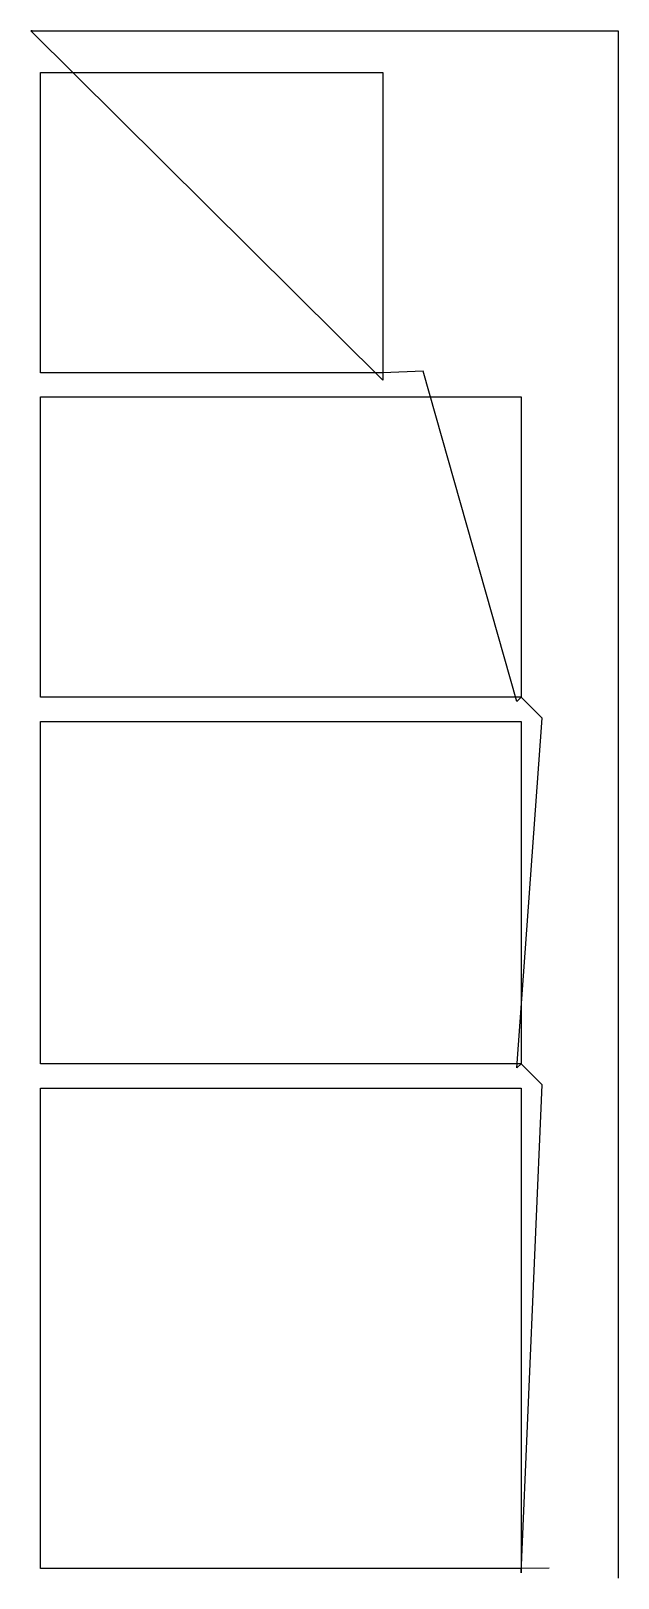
# Model space of a CAD drawing. Header units: metres. Extents: x 0 to 489, y 0 to 1288.
import ezdxf

# ---------------------------------------------------------------- set-up
doc = ezdxf.new("R2010")
doc.units = ezdxf.units.M

msp = doc.modelspace()

# ---------------------------------------------------------------- linework, layer by layer
at = {"layer": 'TOOL_0'}
for p, q in [((292.861, 997.467), (0, 1288.189)), ((0, 1288.189), (1, 1288.189)), ((1, 1288.189), (0, 1288.189)), ((0, 1288.189), (1, 1288.189)), ((1, 1288.189), (488.801, 1288.189)), ((488.801, 1288.189), (488.801, 0.998)), ((8, 1003.556), (8, 1253.556)), ((8, 1253.556), (293, 1253.556)), ((293, 1253.556), (293, 1003.556)), ((326.59, 1004.869), (293, 1003.556)), ((404.464, 729.994), (326.59, 1004.869)), ((293, 1003.556), (8, 1003.556)), ((293, 1003.556), (292.861, 997.467)), ((8, 733.53), (8, 983.53)), ((8, 983.53), (408, 983.53)), ((408, 983.53), (408, 733.53)), ((408, 733.53), (8, 733.53)), ((408, 733.53), (404.464, 729.994)), ((425.678, 715.853), (408, 733.53)), ((8, 428.257), (8, 713.257)), ((8, 713.257), (408, 713.257)), ((404.464, 424.721), (425.678, 715.853)), ((408, 713.257), (408, 428.257)), ((408, 428.257), (8, 428.257)), ((408, 428.257), (404.464, 424.721)), ((425.678, 410.579), (408, 428.257)), ((8, 8.001), (8, 408.001)), ((8, 408.001), (408, 408.001)), ((408, 408.001), (408, 8.001)), ((408.126, 4.268), (425.678, 410.579)), ((408, 8.001), (8, 8.001)), ((431.55, 8.3), (408, 8.001)), ((408, 8.001), (408.126, 4.268)), ((488.801, 0.998), (488.801, -0.002))]:
    msp.add_line(p, q, dxfattribs=at)

doc.saveas('drawing.dxf')
